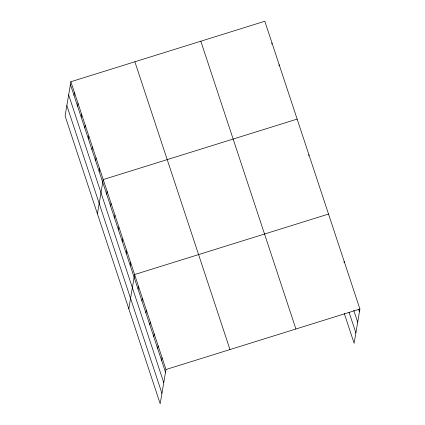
<?xml version="1.0" encoding="UTF-8"?>
<svg xmlns="http://www.w3.org/2000/svg" width="425" height="425" viewBox="0 0 425 425"><rect width="100%" height="100%" fill="white"/><g stroke="black" fill="none" stroke-linecap="round" stroke-linejoin="round"><path stroke-width="0.64" d="M70.879 81.728L65.089 115.967L160.188 403.75L165.978 369.511L70.879 81.728L264.812 21.25L359.911 309.033L354.121 343.272L344.213 313.283M74.003 95.37L74.471 92.602M77.594 106.239L78.062 103.472M81.186 117.114L81.658 114.341M84.782 127.983L85.25 125.216M88.373 138.858L88.841 136.085M91.965 149.727L92.432 146.96M95.556 160.602L96.029 157.829M99.152 171.472L99.62 168.704M97.421 213.812L103.211 179.573L297.149 119.096M106.664 194.214L107.137 191.447M110.59 206.088L111.058 203.315M114.511 217.956L114.978 215.188M118.437 229.829L118.904 227.062M122.358 241.703L122.825 238.93M126.278 253.571L126.751 250.803M130.204 265.444L130.672 262.671M128.802 308.778L134.592 274.545L328.53 214.067M138.051 289.186L138.518 286.413M141.971 301.054L142.439 298.286M145.892 312.928L146.365 310.16M149.818 324.801L150.285 322.028M153.738 336.669L154.206 333.901M157.664 348.543L158.132 345.769M161.585 360.411L162.053 357.643M271.814 44.104L272 42.994M278.997 65.843L279.183 64.738M308.731 155.821L308.917 154.711M344.032 262.661L344.223 261.55M165.978 369.511L359.911 309.033M358.62 309.304L359.444 311.807M353.765 310.319L357.685 322.187M349.063 312.269L355.879 332.887M200.818 41.209L295.912 328.993M134.879 61.768L229.973 349.557M70.412 84.495L165.506 372.284M68.653 94.881L163.752 382.665M66.842 105.581L161.941 393.364"/></g></svg>
